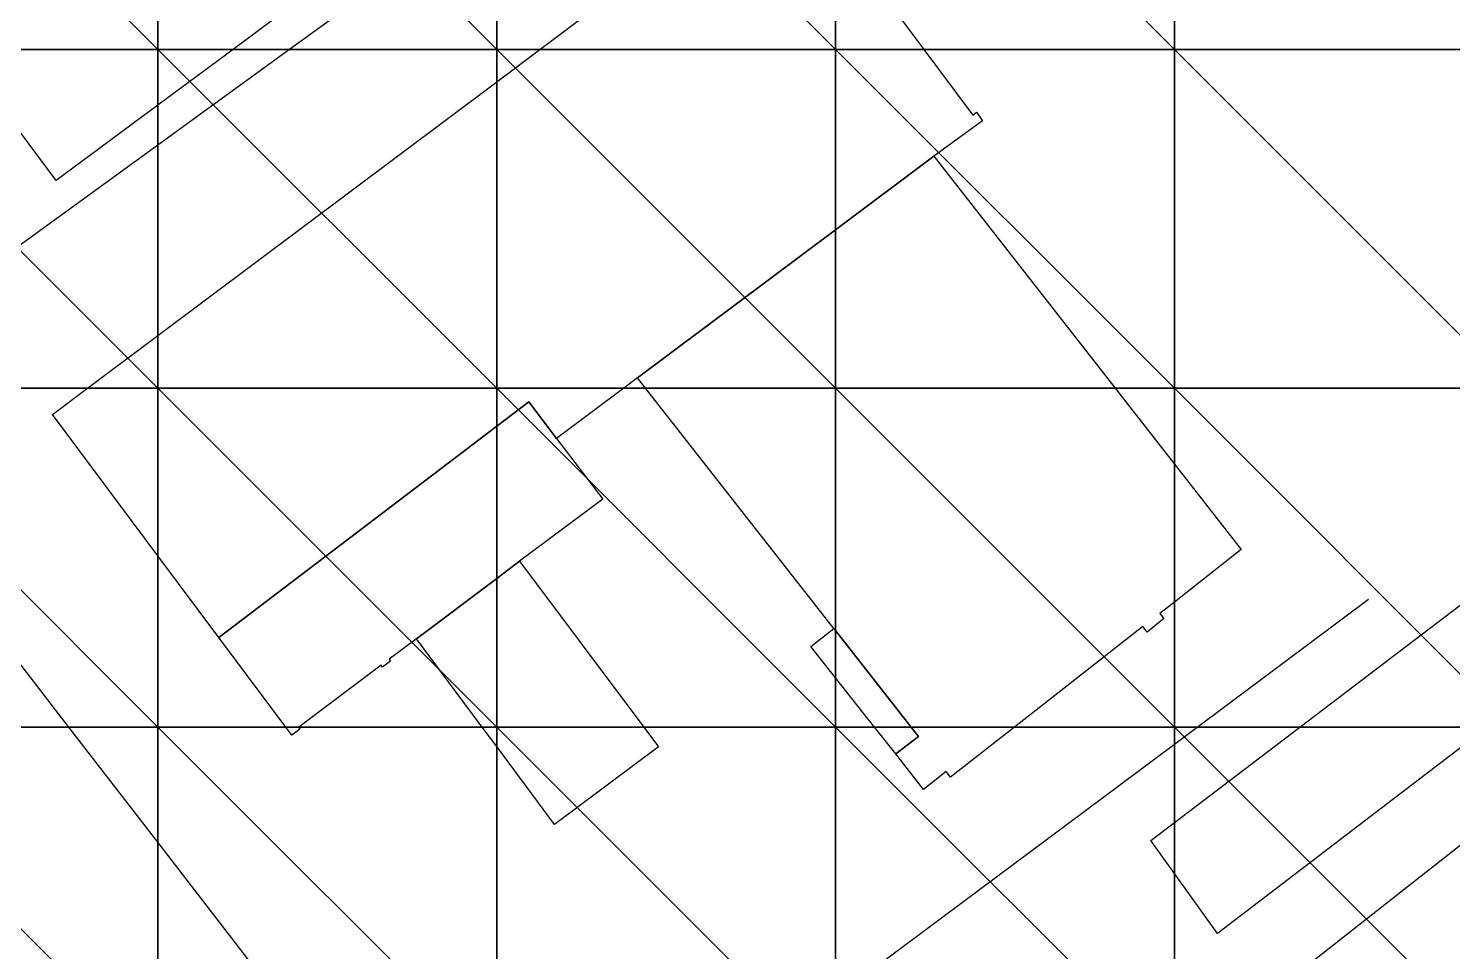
# Model space of a CAD drawing. Extents: x 0 to 812, y 0 to 720.
# Drawn here: x 378.5 to 504.6, y 460.1 to 541.9 of the extents above; entities that cross this region are included whole.
import ezdxf

# ---------------------------------------------------------------- set-up
doc = ezdxf.new("R2010")
doc.units = 0
doc.header["$LTSCALE"] = 0.0254
doc.layers.get('0').update_dxf_attribs({"color": 13, "linetype": 'CONTINUOUS'})
for name, color, linetype in [('BUILDINGS', 250, 'CONTINUOUS'), ('MINOR_ROADS', 250, 'CONTINUOUS'), ('TOPOGRAPHY', 250, 'CONTINUOUS')]:
    doc.layers.add(name, color=color, linetype=linetype)

# ---------------------------------------------------------------- blocks, each defined once
blk = doc.blocks.new('GROUP41')
at = {"color": 0}
blk.add_polyline3d([(488.05, 455.97, 5.62), (510, 473.24, 5.12), (518.59, 480, 5.28), (539.25, 496.25, 6.67), (540, 495.3, 6.67), (545.8, 487.95, 6.9), (540, 483.38, 6.13), (535.71, 480, 5.83), (510, 459.72, 5.35), (497.68, 450, 5.65), (494.65, 447.61, 5.77), (492.76, 450, 5.71), (488.05, 455.97, 5.62)], close=True, dxfattribs=at)
blk = doc.blocks.new('GROUP230')
at = {"color": 0}
blk.add_polyline3d([(325, 541.3, 5.65), (330, 544.92, 5.68), (351.38, 560.43, 5.66), (344.4, 570, 5.71), (344.07, 570.45, 5.71), (360, 582, 5.69), (384.81, 600, 5.41), (385.88, 600.77, 5.41), (386.44, 600, 5.39), (390, 595.12, 5.32), (408.33, 570, 4.83), (420, 554, 4.73), (420.33, 553.54, 4.73), (420, 553.3, 4.74), (401.67, 540, 5.18), (390, 531.53, 5.38), (360.33, 510, 5.44), (360, 509.76, 5.44), (352.16, 504.07, 5.42), (347.84, 510, 5.45), (330, 534.45, 5.62), (325.95, 540, 5.65), (325, 541.3, 5.65)], close=True, dxfattribs=at)
blk = doc.blocks.new('GROUP253')
at = {"color": 0}
blk.add_polyline3d([(432.46, 510.91, 4.99), (450, 524.03, 4.58), (458.7, 530.54, 4.48), (474.75, 510, 4.59), (480, 503.28, 4.66), (485.92, 495.71, 4.82), (480, 491.07, 4.85), (478.71, 490.05, 4.88), (479.06, 489.61, 4.88), (477.58, 488.42, 4.91), (477.21, 488.9, 4.91), (465.84, 480, 5.13), (460.17, 475.57, 5.29), (459.79, 476.07, 5.28), (457.8, 474.49, 5.33), (455.33, 477.63, 5.26), (457.35, 479.17, 5.21), (456.7, 480, 5.19), (450, 488.55, 5.1), (449.85, 488.74, 5.1), (433.17, 510, 4.99), (432.46, 510.91, 4.99)], close=True, dxfattribs=at)
blk = doc.blocks.new('GROUP254')
at = {"color": 0}
blk.add_polyline3d([(375.98, 438.99, 5.72), (390, 449.97, 5.54), (390.04, 450, 5.54), (399.54, 457.44, 5.57), (390, 469.8, 5.41), (382.12, 480, 5.33), (372.08, 493, 5.35)], dxfattribs=at)
blk = doc.blocks.new('GROUP332')
at = {"color": 0}
blk.add_polyline3d([(447.81, 487.15, 5.14), (449.85, 488.74, 5.1), (450, 488.55, 5.1), (456.7, 480, 5.19), (457.35, 479.17, 5.21), (455.33, 477.63, 5.26), (453.45, 480, 5.21), (450, 484.37, 5.17), (447.81, 487.15, 5.14)], close=True, dxfattribs=at)
blk = doc.blocks.new('GROUP415')
at = {"color": 0}
blk.add_polyline3d([(399.54, 457.44, 5.57), (411.12, 450, 5.75), (413.74, 448.31, 5.82), (420, 447.62, 5.9), (436.21, 445.84, 6.05), (441.78, 450, 5.98), (450, 456.13, 5.86), (480, 478.5, 5.08), (482.01, 480, 5.03), (497.2, 491.33, 4.94)], dxfattribs=at)
blk = doc.blocks.new('GROUP467')
at = {"color": 0}
blk.add_polyline3d([(477.91, 469.96, 5.32), (480, 471.55, 5.27), (491.11, 480, 5.02), (510, 494.36, 5.01), (511.75, 495.69, 5.11), (517.5, 487.46, 5.33), (510, 481.73, 5.01), (507.74, 480, 5.01), (483.83, 461.72, 5.51), (480, 467.05, 5.39), (477.91, 469.96, 5.32)], close=True, dxfattribs=at)
blk = doc.blocks.new('GROUP468')
at = {"color": 0}
blk.add_polyline3d([(395.4, 487.93, 5.36), (420, 506.64, 5.2), (422.84, 508.8, 5.14), (425.3, 505.54, 5.14), (429.39, 500.19, 5.15), (422.03, 494.69, 5.28), (420, 493.16, 5.31), (412.89, 487.82, 5.36), (410.47, 486.01, 5.37), (410.59, 485.84, 5.37), (409.88, 485.31, 5.37), (409.76, 485.47, 5.37), (402.47, 480, 5.38), (402.45, 479.99, 5.38), (402.57, 479.82, 5.38), (401.86, 479.28, 5.39), (401.32, 480, 5.38), (395.4, 487.93, 5.36)], close=True, dxfattribs=at)
blk = doc.blocks.new('GROUP496')
at = {"color": 0}
blk.add_polyline3d([(367.23, 546.85, 5.55), (388.47, 562.6, 5.29), (390, 560.55, 5.28), (402.24, 544.14, 5.14), (396.66, 540, 5.26), (390, 535.06, 5.37), (381.01, 528.39, 5.43), (372.35, 540, 5.51), (367.23, 546.85, 5.55)], close=True, dxfattribs=at)
blk = doc.blocks.new('GROUP559')
at = {"color": 0}
blk.add_polyline3d([(380.68, 507.67, 5.4), (383.78, 510, 5.4), (390, 514.66, 5.38), (420, 537.13, 4.91), (423.83, 540, 4.81), (437.46, 550.22, 4.53), (445.99, 556.61, 4.39), (446.61, 555.8, 4.39), (446.24, 555.51, 4.39), (449.04, 551.77, 4.36), (450, 550.49, 4.35), (457.83, 540, 4.37), (462.16, 534.19, 4.43), (462.48, 534.43, 4.43), (463.02, 533.69, 4.44), (458.7, 530.54, 4.48), (450, 524.03, 4.58), (432.46, 510.91, 4.99), (431.25, 510, 5.02), (425.3, 505.54, 5.14), (422.84, 508.8, 5.14), (420, 506.64, 5.2), (395.4, 487.93, 5.36), (390, 495.17, 5.37), (380.68, 507.67, 5.4)], close=True, dxfattribs=at)
blk = doc.blocks.new('GROUP570')
at = {"color": 0}
blk.add_polyline3d([(412.89, 487.82, 5.36), (420, 493.16, 5.31), (422.03, 494.69, 5.28), (433.02, 480, 5.35), (434.33, 478.25, 5.37), (425.13, 471.38, 5.53), (420, 478.27, 5.45), (418.71, 480, 5.43), (412.89, 487.82, 5.36)], close=True, dxfattribs=at)
blk = doc.blocks.new('GROUP741')
at = {"color": 0}
for p, q in [((390, 540, 5.37), (390, 570, 5.24)), ((390, 540, 5.37), (390, 570, 5.24)), ((420, 540, 4.88), (420, 570, 4.57)), ((420, 540, 4.88), (420, 570, 4.57)), ((450, 540, 4.36), (450, 570, 4.33)), ((450, 540, 4.36), (450, 570, 4.33)), ((480, 540, 4.39), (480, 570, 5.22)), ((480, 540, 4.39), (480, 570, 5.22)), ((390, 540, 5.37), (360, 540, 5.61)), ((390, 540, 5.37), (360, 540, 5.61)), ((390, 510, 5.39), (390, 540, 5.37)), ((390, 510, 5.39), (390, 540, 5.37)), ((420, 540, 4.88), (390, 540, 5.37)), ((420, 540, 4.88), (390, 540, 5.37)), ((420, 510, 5.17), (420, 540, 4.88)), ((420, 510, 5.17), (420, 540, 4.88)), ((450, 540, 4.36), (420, 540, 4.88)), ((450, 540, 4.36), (420, 540, 4.88)), ((450, 510, 4.77), (450, 540, 4.36)), ((450, 510, 4.77), (450, 540, 4.36)), ((480, 540, 4.39), (450, 540, 4.36)), ((480, 540, 4.39), (450, 540, 4.36)), ((480, 510, 4.55), (480, 540, 4.39)), ((480, 510, 4.55), (480, 540, 4.39)), ((510, 540, 6.08), (480, 540, 4.39)), ((510, 540, 6.08), (480, 540, 4.39)), ((390, 510, 5.39), (360, 510, 5.44)), ((390, 510, 5.39), (360, 510, 5.44)), ((390, 480, 5.35), (390, 510, 5.39)), ((390, 480, 5.35), (390, 510, 5.39)), ((420, 510, 5.17), (390, 510, 5.39)), ((420, 510, 5.17), (390, 510, 5.39)), ((420, 480, 5.43), (420, 510, 5.17)), ((420, 480, 5.43), (420, 510, 5.17)), ((450, 510, 4.77), (420, 510, 5.17)), ((450, 510, 4.77), (420, 510, 5.17)), ((450, 480, 5.24), (450, 510, 4.77)), ((450, 480, 5.24), (450, 510, 4.77)), ((480, 510, 4.55), (450, 510, 4.77)), ((480, 510, 4.55), (450, 510, 4.77)), ((480, 480, 5.03), (480, 510, 4.55)), ((480, 480, 5.03), (480, 510, 4.55)), ((510, 510, 5.01), (480, 510, 4.55)), ((510, 510, 5.01), (480, 510, 4.55)), ((390, 480, 5.35), (360, 480, 5.28)), ((390, 480, 5.35), (360, 480, 5.28)), ((390, 450, 5.53), (390, 480, 5.35)), ((390, 450, 5.53), (390, 480, 5.35)), ((420, 480, 5.43), (390, 480, 5.35)), ((420, 480, 5.43), (390, 480, 5.35)), ((420, 450, 5.84), (420, 480, 5.43)), ((420, 450, 5.84), (420, 480, 5.43)), ((450, 480, 5.24), (420, 480, 5.43)), ((450, 480, 5.24), (420, 480, 5.43)), ((450, 450, 6.03), (450, 480, 5.24)), ((450, 450, 6.03), (450, 480, 5.24)), ((480, 480, 5.03), (450, 480, 5.24)), ((480, 480, 5.03), (450, 480, 5.24)), ((480, 450, 5.86), (480, 480, 5.03)), ((480, 450, 5.86), (480, 480, 5.03)), ((510, 480, 5.01), (480, 480, 5.03)), ((510, 480, 5.01), (480, 480, 5.03))]:
    blk.add_line(p, q, dxfattribs=at)
mesh = blk.add_polyface(dxfattribs=at)
corners = [(390, 540, 5.37), (360, 570, 5.65), (360, 540, 5.61)]
mesh.append_faces([[corners[k] for k in face] for face in [(0, 1, 2)]], dxfattribs={"color": 0})
mesh = blk.add_polyface(dxfattribs=at)
corners = [(390, 570, 5.24), (360, 570, 5.65), (390, 540, 5.37)]
mesh.append_faces([[corners[k] for k in face] for face in [(0, 1, 2)]], dxfattribs={"color": 0})
mesh = blk.add_polyface(dxfattribs=at)
corners = [(420, 540, 4.88), (390, 570, 5.24), (390, 540, 5.37)]
mesh.append_faces([[corners[k] for k in face] for face in [(0, 1, 2)]], dxfattribs={"color": 0})
mesh = blk.add_polyface(dxfattribs=at)
corners = [(420, 570, 4.57), (390, 570, 5.24), (420, 540, 4.88)]
mesh.append_faces([[corners[k] for k in face] for face in [(0, 1, 2)]], dxfattribs={"color": 0})
mesh = blk.add_polyface(dxfattribs=at)
corners = [(450, 540, 4.36), (420, 570, 4.57), (420, 540, 4.88)]
mesh.append_faces([[corners[k] for k in face] for face in [(0, 1, 2)]], dxfattribs={"color": 0})
mesh = blk.add_polyface(dxfattribs=at)
corners = [(450, 570, 4.33), (420, 570, 4.57), (450, 540, 4.36)]
mesh.append_faces([[corners[k] for k in face] for face in [(0, 1, 2)]], dxfattribs={"color": 0})
mesh = blk.add_polyface(dxfattribs=at)
corners = [(480, 540, 4.39), (450, 570, 4.33), (450, 540, 4.36)]
mesh.append_faces([[corners[k] for k in face] for face in [(0, 1, 2)]], dxfattribs={"color": 0})
mesh = blk.add_polyface(dxfattribs=at)
corners = [(480, 570, 5.22), (450, 570, 4.33), (480, 540, 4.39)]
mesh.append_faces([[corners[k] for k in face] for face in [(0, 1, 2)]], dxfattribs={"color": 0})
mesh = blk.add_polyface(dxfattribs=at)
corners = [(510, 540, 6.08), (480, 570, 5.22), (480, 540, 4.39)]
mesh.append_faces([[corners[k] for k in face] for face in [(0, 1, 2)]], dxfattribs={"color": 0})
mesh = blk.add_polyface(dxfattribs=at)
corners = [(510, 570, 8.52), (480, 570, 5.22), (510, 540, 6.08)]
mesh.append_faces([[corners[k] for k in face] for face in [(0, 1, 2)]], dxfattribs={"color": 0})
mesh = blk.add_polyface(dxfattribs=at)
corners = [(390, 510, 5.39), (360, 540, 5.61), (360, 510, 5.44)]
mesh.append_faces([[corners[k] for k in face] for face in [(0, 1, 2)]], dxfattribs={"color": 0})
mesh = blk.add_polyface(dxfattribs=at)
corners = [(390, 540, 5.37), (360, 540, 5.61), (390, 510, 5.39)]
mesh.append_faces([[corners[k] for k in face] for face in [(0, 1, 2)]], dxfattribs={"color": 0})
mesh = blk.add_polyface(dxfattribs=at)
corners = [(420, 510, 5.17), (390, 540, 5.37), (390, 510, 5.39)]
mesh.append_faces([[corners[k] for k in face] for face in [(0, 1, 2)]], dxfattribs={"color": 0})
mesh = blk.add_polyface(dxfattribs=at)
corners = [(420, 540, 4.88), (390, 540, 5.37), (420, 510, 5.17)]
mesh.append_faces([[corners[k] for k in face] for face in [(0, 1, 2)]], dxfattribs={"color": 0})
mesh = blk.add_polyface(dxfattribs=at)
corners = [(450, 510, 4.77), (420, 540, 4.88), (420, 510, 5.17)]
mesh.append_faces([[corners[k] for k in face] for face in [(0, 1, 2)]], dxfattribs={"color": 0})
mesh = blk.add_polyface(dxfattribs=at)
corners = [(450, 540, 4.36), (420, 540, 4.88), (450, 510, 4.77)]
mesh.append_faces([[corners[k] for k in face] for face in [(0, 1, 2)]], dxfattribs={"color": 0})
mesh = blk.add_polyface(dxfattribs=at)
corners = [(480, 510, 4.55), (450, 540, 4.36), (450, 510, 4.77)]
mesh.append_faces([[corners[k] for k in face] for face in [(0, 1, 2)]], dxfattribs={"color": 0})
mesh = blk.add_polyface(dxfattribs=at)
corners = [(480, 540, 4.39), (450, 540, 4.36), (480, 510, 4.55)]
mesh.append_faces([[corners[k] for k in face] for face in [(0, 1, 2)]], dxfattribs={"color": 0})
mesh = blk.add_polyface(dxfattribs=at)
corners = [(510, 510, 5.01), (480, 540, 4.39), (480, 510, 4.55)]
mesh.append_faces([[corners[k] for k in face] for face in [(0, 1, 2)]], dxfattribs={"color": 0})
mesh = blk.add_polyface(dxfattribs=at)
corners = [(510, 540, 6.08), (480, 540, 4.39), (510, 510, 5.01)]
mesh.append_faces([[corners[k] for k in face] for face in [(0, 1, 2)]], dxfattribs={"color": 0})
mesh = blk.add_polyface(dxfattribs=at)
corners = [(390, 480, 5.35), (360, 510, 5.44), (360, 480, 5.28)]
mesh.append_faces([[corners[k] for k in face] for face in [(0, 1, 2)]], dxfattribs={"color": 0})
mesh = blk.add_polyface(dxfattribs=at)
corners = [(390, 510, 5.39), (360, 510, 5.44), (390, 480, 5.35)]
mesh.append_faces([[corners[k] for k in face] for face in [(0, 1, 2)]], dxfattribs={"color": 0})
mesh = blk.add_polyface(dxfattribs=at)
corners = [(420, 480, 5.43), (390, 510, 5.39), (390, 480, 5.35)]
mesh.append_faces([[corners[k] for k in face] for face in [(0, 1, 2)]], dxfattribs={"color": 0})
mesh = blk.add_polyface(dxfattribs=at)
corners = [(420, 510, 5.17), (390, 510, 5.39), (420, 480, 5.43)]
mesh.append_faces([[corners[k] for k in face] for face in [(0, 1, 2)]], dxfattribs={"color": 0})
mesh = blk.add_polyface(dxfattribs=at)
corners = [(450, 480, 5.24), (420, 510, 5.17), (420, 480, 5.43)]
mesh.append_faces([[corners[k] for k in face] for face in [(0, 1, 2)]], dxfattribs={"color": 0})
mesh = blk.add_polyface(dxfattribs=at)
corners = [(450, 510, 4.77), (420, 510, 5.17), (450, 480, 5.24)]
mesh.append_faces([[corners[k] for k in face] for face in [(0, 1, 2)]], dxfattribs={"color": 0})
mesh = blk.add_polyface(dxfattribs=at)
corners = [(480, 480, 5.03), (450, 510, 4.77), (450, 480, 5.24)]
mesh.append_faces([[corners[k] for k in face] for face in [(0, 1, 2)]], dxfattribs={"color": 0})
mesh = blk.add_polyface(dxfattribs=at)
corners = [(480, 510, 4.55), (450, 510, 4.77), (480, 480, 5.03)]
mesh.append_faces([[corners[k] for k in face] for face in [(0, 1, 2)]], dxfattribs={"color": 0})
mesh = blk.add_polyface(dxfattribs=at)
corners = [(510, 480, 5.01), (480, 510, 4.55), (480, 480, 5.03)]
mesh.append_faces([[corners[k] for k in face] for face in [(0, 1, 2)]], dxfattribs={"color": 0})
mesh = blk.add_polyface(dxfattribs=at)
corners = [(510, 510, 5.01), (480, 510, 4.55), (510, 480, 5.01)]
mesh.append_faces([[corners[k] for k in face] for face in [(0, 1, 2)]], dxfattribs={"color": 0})
mesh = blk.add_polyface(dxfattribs=at)
corners = [(390, 450, 5.53), (360, 480, 5.28), (360, 450, 5.44)]
mesh.append_faces([[corners[k] for k in face] for face in [(0, 1, 2)]], dxfattribs={"color": 0})
mesh = blk.add_polyface(dxfattribs=at)
corners = [(390, 480, 5.35), (360, 480, 5.28), (390, 450, 5.53)]
mesh.append_faces([[corners[k] for k in face] for face in [(0, 1, 2)]], dxfattribs={"color": 0})
mesh = blk.add_polyface(dxfattribs=at)
corners = [(420, 450, 5.84), (390, 480, 5.35), (390, 450, 5.53)]
mesh.append_faces([[corners[k] for k in face] for face in [(0, 1, 2)]], dxfattribs={"color": 0})
mesh = blk.add_polyface(dxfattribs=at)
corners = [(420, 480, 5.43), (390, 480, 5.35), (420, 450, 5.84)]
mesh.append_faces([[corners[k] for k in face] for face in [(0, 1, 2)]], dxfattribs={"color": 0})
mesh = blk.add_polyface(dxfattribs=at)
corners = [(450, 450, 6.03), (420, 480, 5.43), (420, 450, 5.84)]
mesh.append_faces([[corners[k] for k in face] for face in [(0, 1, 2)]], dxfattribs={"color": 0})
mesh = blk.add_polyface(dxfattribs=at)
corners = [(450, 480, 5.24), (420, 480, 5.43), (450, 450, 6.03)]
mesh.append_faces([[corners[k] for k in face] for face in [(0, 1, 2)]], dxfattribs={"color": 0})
mesh = blk.add_polyface(dxfattribs=at)
corners = [(480, 450, 5.86), (450, 480, 5.24), (450, 450, 6.03)]
mesh.append_faces([[corners[k] for k in face] for face in [(0, 1, 2)]], dxfattribs={"color": 0})
mesh = blk.add_polyface(dxfattribs=at)
corners = [(480, 480, 5.03), (450, 480, 5.24), (480, 450, 5.86)]
mesh.append_faces([[corners[k] for k in face] for face in [(0, 1, 2)]], dxfattribs={"color": 0})
mesh = blk.add_polyface(dxfattribs=at)
corners = [(510, 450, 5.51), (480, 480, 5.03), (480, 450, 5.86)]
mesh.append_faces([[corners[k] for k in face] for face in [(0, 1, 2)]], dxfattribs={"color": 0})
mesh = blk.add_polyface(dxfattribs=at)
corners = [(510, 480, 5.01), (480, 480, 5.03), (510, 450, 5.51)]
mesh.append_faces([[corners[k] for k in face] for face in [(0, 1, 2)]], dxfattribs={"color": 0})

msp = doc.modelspace()

# ---------------------------------------------------------------- block references
at = {"layer": 'BUILDINGS', "color": 0}
for name in ['GROUP496', 'GROUP559', 'GROUP253', 'GROUP468', 'GROUP467', 'GROUP41', 'GROUP570', 'GROUP332']:
    msp.add_blockref(name, (0, 0), dxfattribs=at)
at = {"layer": 'MINOR_ROADS', "color": 0}
for name in ['GROUP230', 'GROUP254', 'GROUP415']:
    msp.add_blockref(name, (0, 0), dxfattribs=at)
at = {"layer": 'TOPOGRAPHY', "color": 0}
msp.add_blockref('GROUP741', (0, 0), dxfattribs=at)

doc.saveas('drawing.dxf')
